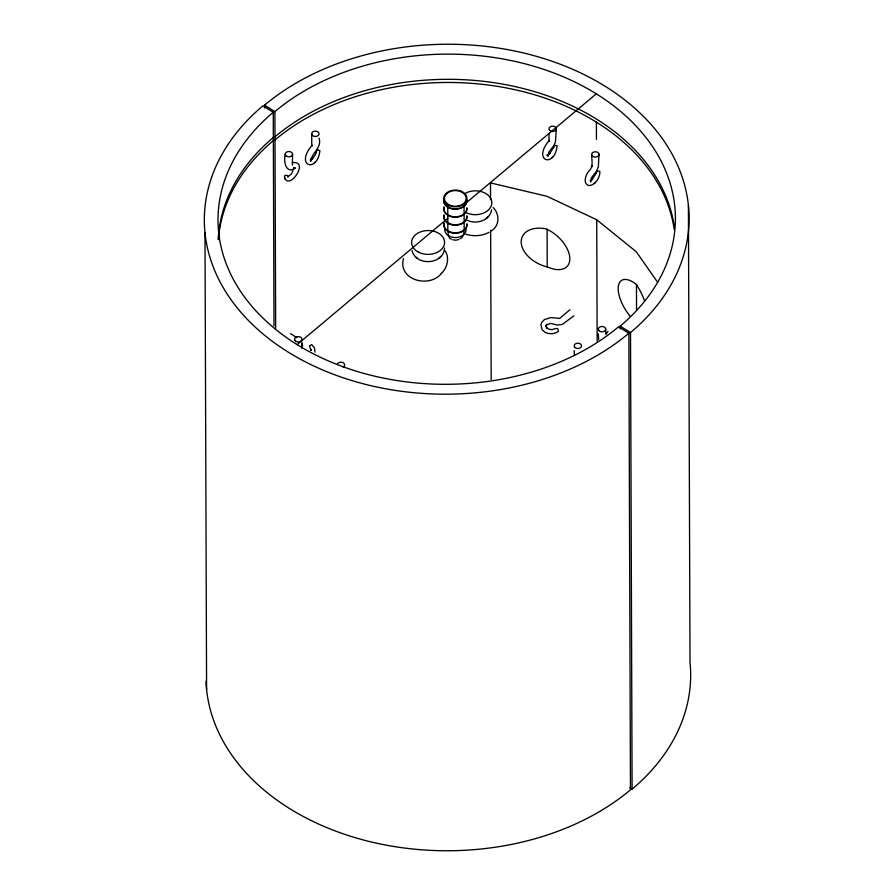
<?xml version="1.0" encoding="UTF-8"?>
<svg xmlns="http://www.w3.org/2000/svg" width="895" height="895" viewBox="0 0 895 895"><rect width="100%" height="100%" fill="white"/><g stroke="black" fill="none" stroke-linecap="round" stroke-linejoin="round"><path stroke-width="1.34" d="M301.727 348.233L301.951 343.635M319.09 138.166C322.2 147.932 311.281 153.079 310.822 161.279L310.599 160.529M311.024 350.292L311.046 349.71L311.057 350.448M293.862 168.115L291.513 173.898L287.709 176.874C288.268 176.214 288.179 177.915 287.575 175.677L285.919 175.14L284.409 176.047C287.53 193.342 310.934 159.936 292.195 162.722M444.535 248.016C443.786 264.819 415.728 266.531 412.013 250.488M314.928 352.16L314.503 347.831L311.673 344.597L309.435 345.906L311.035 350.191M403.466 258.588C397.615 280.157 429.499 288.593 441.448 273.4M491.635 209.799C489.979 220.394 476.386 224.746 467.481 220.36M312.702 158.426L312.053 159.064L315.219 154.958L316.729 150.684L318.385 150.024L319.895 150.729C317.266 173.697 294.388 165.978 312.098 145.203L311.74 146.299L311.728 134.015M553.524 147.686L554.62 145.292L557.171 145.773C554.542 168.73 531.664 161.022 549.373 140.246L549.015 141.343L549.015 133.612M596.182 173.261L597.278 170.878L599.829 171.348C600.288 177.434 595.343 185.511 588.675 185.578C582.578 183.307 585.699 175.129 588.619 171.392C593.732 167.164 591.673 160.317 591.662 154.634M316.271 152.553L316.248 152.642M553.546 147.585L549.329 154.097L549.977 153.47M596.215 173.171L591.987 179.682L592.635 179.045M605.881 334.506L608.029 331.273M441.369 273.49C447.299 267.806 449.76 258.084 445.184 250.868M440.81 256.317L439.736 257.514M488.043 216.612L486.969 217.809M315.42 161.805L314.279 162.924M552.696 156.838L551.555 157.956M595.365 182.423L594.213 183.542M491.433 230.832C499.723 225.753 499.802 213.983 493.134 207.528M569.914 309.759L559.655 318.396L550.772 317.568L544.484 319.56L541.855 322.2L540.916 324.762L542.146 329.74L545.077 332.313L548.344 333.533L552.584 333.701L556.366 332.649L558.458 331.295L557.798 328.823L556.41 328.398L551.835 329.651L548.534 329.058L546.599 327.872L547.046 328.297L545.771 325.825L545.771 326.72L546.946 324.27L546.386 324.807L550.817 323.431L557.428 325.075L562.384 324.404L573.874 315.812M206.007 681.196A241.56 174.637 -0.2 0 0 366.402 840.763A241.56 174.637 -0.2 0 0 630.46 789.826L628.861 333.253A241.56 174.637 -0.2 0 1 288.19 352.104A241.56 174.637 -0.2 0 1 262.906 105.845L273.266 112.278A227.878 164.747 -0.2 0 0 297.118 344.597L447.768 218.313M467 202.192L596.294 93.83A227.878 164.747 -0.2 0 1 620.145 326.149L620.157 328.801M485.716 218.85L486.757 217.988M438.472 258.554L439.523 257.693M312.4 158.717L310.207 160.082M549.675 153.75L547.483 155.126M592.345 179.336L590.141 180.701M489.117 232.308C482.047 236.112 473.421 236.638 465.825 234.177M460.097 238.663L462.021 237.746L463.465 234.882L464.169 229.87L464.08 205.872M458.9 239.435L455.891 240.207L452.758 239.782M547.27 155.159L547.874 155.573L546.879 154.947M451.416 239.144L449.749 238.428L448.473 235.709L447.836 230.776L447.757 206.779M657.601 282.272L636.334 251.808L596.73 219.778L546.979 196.285L490.494 182.904L490.549 199.641M264.551 107.971L264.54 105.174L274.899 111.606A227.878 164.747 -0.2 0 1 596.294 93.83M620.145 326.149L630.505 332.582L632.094 789.155L629.789 787.723M628.861 333.253L618.501 326.82A227.878 164.747 -0.2 0 1 297.118 344.597M293.84 167.633L295.54 168.014C286.076 174.738 283.312 161.626 285.225 154.387M290.606 333.611L296.782 337.672M416.097 257.245L417.215 258.152M590.543 181.148L590.756 181.898L591.371 177.892L596.327 171.448L598.341 166.973L599.012 154.22M630.315 316.382A27.555 12.642 57.1 0 1 618.445 285.65A27.555 12.642 57.1 0 1 636.457 284.52L639.567 289.734A27.342 8.458 69.9 0 1 644.322 300.261M284.487 178.06L284.968 179.112M547.617 155.238L548.098 156.312L548.702 152.307L553.658 145.863L555.415 142.204L556.354 128.645M301.951 342.304L302.599 345.839M292.408 165.195L292.575 153.985M598.363 333.913L598.677 339.63M574.187 350.616L574.445 355.27M688.412 205.548L690.011 662.121A241.56 174.637 -0.2 0 1 632.094 789.155M636.457 284.52L636.546 309.849M605.691 328.946L605.714 333.511M596.394 122.167L596.45 139.486M596.73 219.778L597.155 341.375M490.65 230.317L491.176 379.547M274.899 111.606L275.66 328.241M273.266 112.278L274.004 326.06M204.989 232.879L206.588 689.452M275 139.944A227.878 164.747 -0.2 0 1 515.486 89.824A227.878 164.747 -0.2 0 1 674.215 229.321M264.54 105.174A241.56 174.637 -0.2 0 1 605.221 86.323A241.56 174.637 -0.2 0 1 630.505 332.582M274.989 136.801A227.878 164.747 -0.2 0 1 515.475 86.681A227.878 164.747 -0.2 0 1 674.203 226.166M218.414 239.614A227.878 164.747 -0.2 0 1 273.367 140.616M218.235 239.256A227.878 164.747 -0.2 0 1 273.355 137.472M547.102 229.321A27.107 15.64 42.2 0 1 569.835 258.767A27.107 15.64 42.2 0 1 547.225 266.788M466.854 199.786A11.579 8.368 -0.2 0 1 454.649 208.781A11.579 8.368 -0.2 0 1 443.942 198.88M466.944 223.784A11.579 8.368 -0.2 0 1 454.738 232.778A11.579 8.368 -0.2 0 1 444.021 222.877M466.015 229.288A10.628 7.686 -0.2 0 1 454.805 237.555A10.628 7.686 -0.2 0 1 444.972 228.46M466.944 224.276A11.579 8.368 -0.2 0 1 454.738 233.271A11.579 8.368 -0.2 0 1 444.021 223.37M466.91 216.277A11.579 8.368 -0.2 0 1 454.716 225.283A11.579 8.368 -0.2 0 1 443.998 215.382M466.91 215.784A11.579 8.368 -0.2 0 1 454.705 224.779A11.579 8.368 -0.2 0 1 443.998 214.878M466.888 208.289A11.579 8.368 -0.2 0 1 454.682 217.284A11.579 8.368 -0.2 0 1 443.965 207.383M466.888 207.785A11.579 8.368 -0.2 0 1 454.682 216.78A11.579 8.368 -0.2 0 1 443.965 206.879M466.854 200.29A11.579 8.368 -0.2 0 1 454.66 209.285A11.579 8.368 -0.2 0 1 443.942 199.384M465.288 193.32A16.49 11.926 -0.2 0 1 487.193 194.45A16.49 11.926 -0.2 0 1 488.066 210.314A16.49 11.926 -0.2 0 1 466.362 212.786M337.605 363.706A3.681 2.663 -0.2 0 1 343.322 362.833A3.681 2.663 -0.2 0 1 342.998 367.062M310.833 158.628L310.654 159.433L310.833 158.628M592.031 165.821L591.684 166.917L592.031 165.821M547.225 266.923L547.102 229.142A27.342 17.922 24.5 0 0 521.192 241.885A27.342 17.922 24.5 0 0 547.225 266.923M447.746 204.776A11.579 8.368 -0.2 0 0 466.675 199.965A11.579 8.368 -0.2 0 0 451.494 190.534A11.579 8.368 -0.2 0 0 447.746 204.776M448.227 204.373A10.852 7.842 -0.2 0 0 465.959 199.876A10.852 7.842 -0.2 0 0 451.729 191.027A10.852 7.842 -0.2 0 0 448.227 204.373M418.513 252.177A16.49 11.926 -0.2 0 0 444.513 243.585A16.49 11.926 -0.2 0 0 421.265 231.615A16.49 11.926 -0.2 0 0 418.513 252.177M285.852 155.696A3.681 2.663 -0.2 0 0 292.217 155.338A3.681 2.663 -0.2 0 0 288.626 151.535A3.681 2.663 -0.2 0 0 285.852 155.696M295.216 340.782A3.681 2.663 -0.2 0 0 301.581 340.424A3.681 2.663 -0.2 0 0 297.979 336.621A3.681 2.663 -0.2 0 0 295.216 340.782M574.803 347.349A3.681 2.663 -0.2 0 0 581.168 347.003A3.681 2.663 -0.2 0 0 577.577 343.199A3.681 2.663 -0.2 0 0 574.803 347.349M592.3 155.931A3.681 2.663 -0.2 0 0 598.665 155.573A3.681 2.663 -0.2 0 0 595.074 151.77A3.681 2.663 -0.2 0 0 592.3 155.931M549.631 130.346A3.681 2.663 -0.2 0 0 555.996 129.999A3.681 2.663 -0.2 0 0 552.405 126.184A3.681 2.663 -0.2 0 0 549.631 130.346M598.968 330.658A3.681 2.663 -0.2 0 0 605.333 330.3A3.681 2.663 -0.2 0 0 601.742 326.496A3.681 2.663 -0.2 0 0 598.968 330.658M312.355 135.313A3.681 2.663 -0.2 0 0 318.721 134.955A3.681 2.663 -0.2 0 0 315.13 131.151A3.681 2.663 -0.2 0 0 312.355 135.313"/></g></svg>
